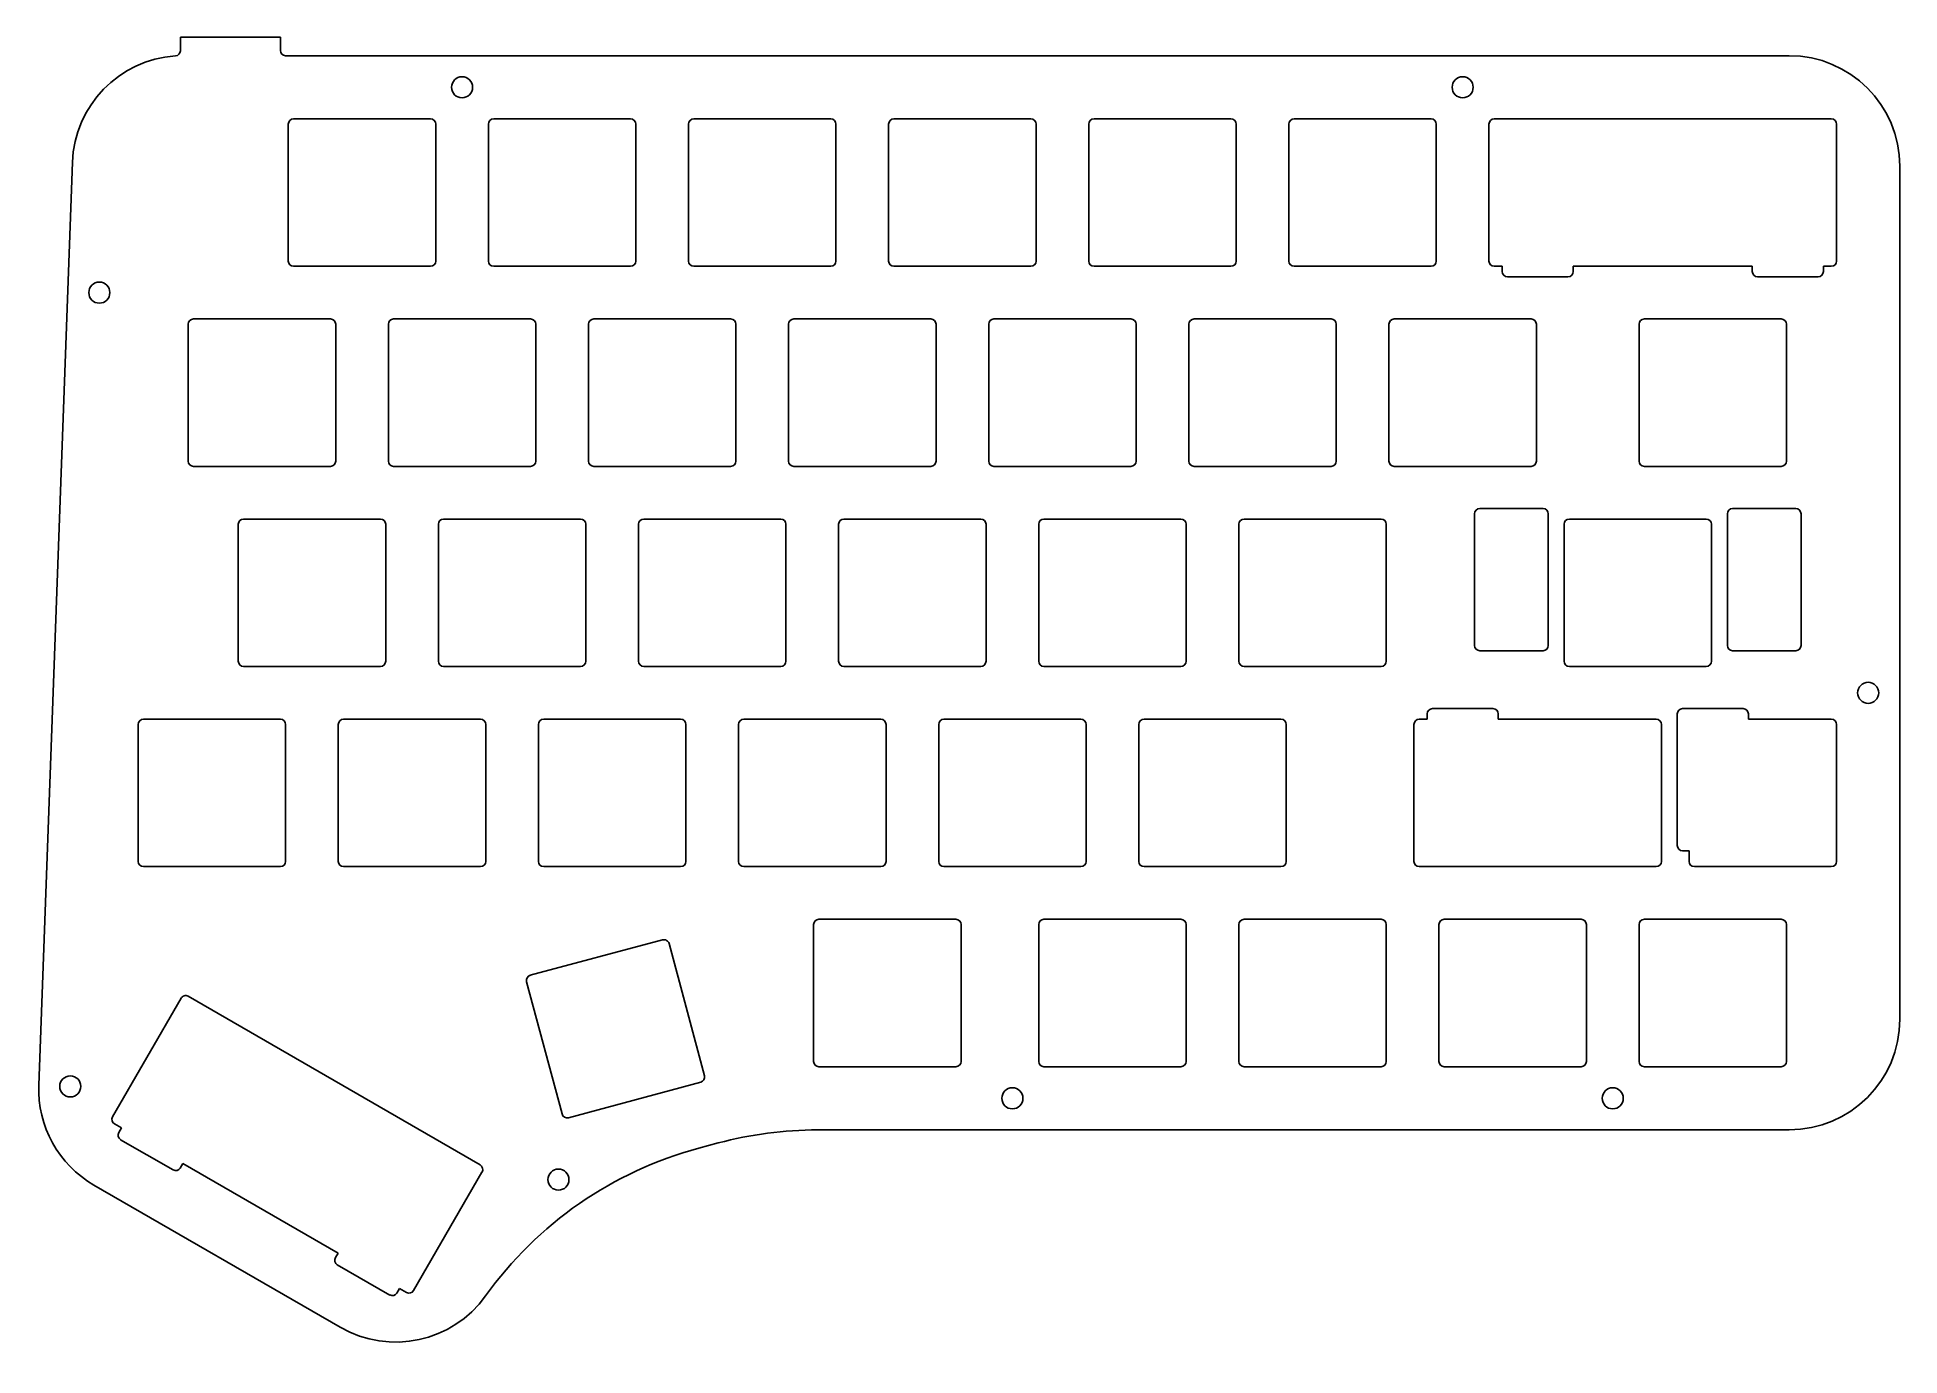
# Model space of a CAD drawing. Extents: x 3 to 180, y 14 to 139.
import ezdxf

# ---------------------------------------------------------------- set-up
doc = ezdxf.new("R2010")
doc.units = 0
doc.layers.add('PlateBuff', color=91, linetype='Continuous')

msp = doc.modelspace()

# ---------------------------------------------------------------- linework, layer by layer
at = {"layer": 'PlateBuff'}
for p, q in [((16.25, 139.25), (16.25, 137.97)), ((25.75, 139.25), (16.25, 139.25)), ((25.75, 138), (25.75, 139.25)), ((26.25, 137.5), (169, 137.5)), ((26.5, 131), (26.5, 118)), ((40, 131.5), (27, 131.5)), ((40.5, 118), (40.5, 131)), ((45.5, 131), (45.5, 118)), ((59, 131.5), (46, 131.5)), ((59.5, 118), (59.5, 131)), ((64.5, 131), (64.5, 118)), ((78, 131.5), (65, 131.5)), ((78.5, 118), (78.5, 131)), ((83.5, 131), (83.5, 118)), ((97, 131.5), (84, 131.5)), ((97.5, 118), (97.5, 131)), ((102.5, 131), (102.5, 118)), ((116, 131.5), (103, 131.5)), ((116.5, 118), (116.5, 131)), ((121.5, 131), (121.5, 118)), ((135, 131.5), (122, 131.5)), ((135.5, 118), (135.5, 131)), ((140.5, 131), (140.5, 118)), ((173, 131.5), (141, 131.5)), ((173.5, 118), (173.5, 131)), ((2.81, 39.74), (6.01, 127.38)), ((179.5, 127), (179.5, 46)), ((27, 117.5), (40, 117.5)), ((46, 117.5), (59, 117.5)), ((65, 117.5), (78, 117.5)), ((84, 117.5), (97, 117.5)), ((103, 117.5), (116, 117.5)), ((122, 117.5), (135, 117.5)), ((141, 117.5), (141.75, 117.5)), ((141.75, 117.5), (141.75, 117)), ((148.5, 117.5), (165.5, 117.5)), ((148.5, 117), (148.5, 117.5)), ((165.5, 117.5), (165.5, 117)), ((172.25, 117.5), (173, 117.5)), ((172.25, 117), (172.25, 117.5)), ((142.25, 116.5), (148, 116.5)), ((166, 116.5), (171.75, 116.5)), ((17, 112), (17, 99)), ((30.5, 112.5), (17.5, 112.5)), ((31, 99), (31, 112)), ((36, 112), (36, 99)), ((49.5, 112.5), (36.5, 112.5)), ((50, 99), (50, 112)), ((55, 112), (55, 99)), ((68.5, 112.5), (55.5, 112.5)), ((69, 99), (69, 112)), ((74, 112), (74, 99)), ((87.5, 112.5), (74.5, 112.5)), ((88, 99), (88, 112)), ((93, 112), (93, 99)), ((106.5, 112.5), (93.5, 112.5)), ((107, 99), (107, 112)), ((112, 112), (112, 99)), ((125.5, 112.5), (112.5, 112.5)), ((126, 99), (126, 112)), ((131, 112), (131, 99)), ((144.5, 112.5), (131.5, 112.5)), ((145, 99), (145, 112)), ((154.75, 112), (154.75, 99)), ((168.25, 112.5), (155.25, 112.5)), ((168.75, 99), (168.75, 112)), ((17.5, 98.5), (30.5, 98.5)), ((36.5, 98.5), (49.5, 98.5)), ((55.5, 98.5), (68.5, 98.5)), ((74.5, 98.5), (87.5, 98.5)), ((93.5, 98.5), (106.5, 98.5)), ((112.5, 98.5), (125.5, 98.5)), ((131.5, 98.5), (144.5, 98.5)), ((155.25, 98.5), (168.25, 98.5)), ((139.13, 81.5), (139.13, 94)), ((145.63, 94.5), (139.63, 94.5)), ((146.13, 81.5), (146.13, 94)), ((163.13, 94), (163.13, 81.5)), ((169.63, 94.5), (163.63, 94.5)), ((170.13, 94), (170.13, 81.5)), ((21.75, 93), (21.75, 80)), ((35.25, 93.5), (22.25, 93.5)), ((35.75, 80), (35.75, 93)), ((40.75, 93), (40.75, 80)), ((54.25, 93.5), (41.25, 93.5)), ((54.75, 80), (54.75, 93)), ((59.75, 93), (59.75, 80)), ((73.25, 93.5), (60.25, 93.5)), ((73.75, 80), (73.75, 93)), ((78.75, 93), (78.75, 80)), ((92.25, 93.5), (79.25, 93.5)), ((92.75, 80), (92.75, 93)), ((97.75, 93), (97.75, 80)), ((111.25, 93.5), (98.25, 93.5)), ((111.75, 80), (111.75, 93)), ((116.75, 93), (116.75, 80)), ((130.25, 93.5), (117.25, 93.5)), ((130.75, 80), (130.75, 93)), ((147.63, 93), (147.63, 80)), ((161.13, 93.5), (148.13, 93.5)), ((161.63, 80), (161.63, 93)), ((139.63, 81), (145.63, 81)), ((163.63, 81), (169.63, 81)), ((22.25, 79.5), (35.25, 79.5)), ((41.25, 79.5), (54.25, 79.5)), ((60.25, 79.5), (73.25, 79.5)), ((79.25, 79.5), (92.25, 79.5)), ((98.25, 79.5), (111.25, 79.5)), ((117.25, 79.5), (130.25, 79.5)), ((148.13, 79.5), (161.13, 79.5)), ((25.75, 74.5), (12.75, 74.5)), ((44.75, 74.5), (31.75, 74.5)), ((63.75, 74.5), (50.75, 74.5)), ((82.75, 74.5), (69.75, 74.5)), ((101.75, 74.5), (88.75, 74.5)), ((120.75, 74.5), (107.75, 74.5)), ((134.63, 74.5), (133.88, 74.5)), ((134.63, 75), (134.63, 74.5)), ((140.88, 75.5), (135.13, 75.5)), ((141.38, 74.5), (141.38, 75)), ((156.38, 74.5), (141.38, 74.5)), ((158.38, 75), (158.38, 62.5)), ((164.63, 75.5), (158.88, 75.5)), ((165.13, 74.5), (165.13, 75)), ((173, 74.5), (165.13, 74.5)), ((12.25, 74), (12.25, 61)), ((26.25, 61), (26.25, 74)), ((31.25, 74), (31.25, 61)), ((45.25, 61), (45.25, 74)), ((50.25, 74), (50.25, 61)), ((64.25, 61), (64.25, 74)), ((69.25, 74), (69.25, 61)), ((83.25, 61), (83.25, 74)), ((88.25, 74), (88.25, 61)), ((102.25, 61), (102.25, 74)), ((107.25, 74), (107.25, 61)), ((121.25, 61), (121.25, 74)), ((133.38, 74), (133.38, 61)), ((156.88, 61), (156.88, 74)), ((173.5, 61), (173.5, 74)), ((158.88, 62), (159.5, 62)), ((159.5, 62), (159.5, 61)), ((12.75, 60.5), (25.75, 60.5)), ((31.75, 60.5), (44.75, 60.5)), ((50.75, 60.5), (63.75, 60.5)), ((69.75, 60.5), (82.75, 60.5)), ((88.75, 60.5), (101.75, 60.5)), ((107.75, 60.5), (120.75, 60.5)), ((133.88, 60.5), (156.38, 60.5)), ((160, 60.5), (173, 60.5)), ((76.38, 42), (76.38, 55)), ((76.88, 55.5), (89.88, 55.5)), ((90.38, 55), (90.38, 42)), ((97.75, 55), (97.75, 42)), ((111.25, 55.5), (98.25, 55.5)), ((111.75, 42), (111.75, 55)), ((116.75, 55), (116.75, 42)), ((130.25, 55.5), (117.25, 55.5)), ((130.75, 42), (130.75, 55)), ((135.75, 55), (135.75, 42)), ((149.25, 55.5), (136.25, 55.5)), ((149.75, 42), (149.75, 55)), ((154.75, 55), (154.75, 42)), ((168.25, 55.5), (155.25, 55.5)), ((168.75, 42), (168.75, 55)), ((49.48, 50.18), (62.04, 53.55)), ((62.65, 53.19), (66.01, 40.64)), ((52.49, 37.01), (49.13, 49.57)), ((9.82, 36.75), (16.32, 48)), ((17, 48.19), (44.71, 32.19)), ((89.88, 41.5), (76.88, 41.5)), ((98.25, 41.5), (111.25, 41.5)), ((117.25, 41.5), (130.25, 41.5)), ((136.25, 41.5), (149.25, 41.5)), ((155.25, 41.5), (168.25, 41.5)), ((65.66, 40.02), (53.1, 36.66)), ((10.65, 35.69), (10, 36.06)), ((10.4, 35.26), (10.65, 35.69)), ((169, 35.5), (76.77, 35.5)), ((15.56, 31.7), (10.58, 34.57)), ((67.32, 34.26), (65.47, 33.76)), ((16.49, 32.31), (16.24, 31.88)), ((31.22, 23.81), (16.49, 32.31)), ((31.44, 16.76), (8.05, 30.26)), ((44.89, 31.5), (38.39, 20.25)), ((30.97, 23.38), (31.22, 23.81)), ((36.13, 19.82), (31.15, 22.7)), ((37.06, 20.44), (36.81, 20.01)), ((37.71, 20.06), (37.06, 20.44))]:
    msp.add_line(p, q, dxfattribs=at)
at = {"layer": 'PlateBuff', "extrusion": (0, 0, -1)}
for centre in [(-43, 134.5), (-8.56, 115), (-176.5, 77), (-5.8, 39.63), (-95.25, 38.5), (-152.25, 38.5), (-52.15, 30.78)]:
    msp.add_circle(centre, 1, dxfattribs=at)
at = {"layer": 'PlateBuff'}
msp.add_circle((138, 134.5), 1, dxfattribs=at)
for centre, radius, start, end in [((15.75, 137.97), 0.5, 273.9049, 360), ((26.25, 138), 0.5, 180, 270), ((27, 131), 0.5, 90, 180), ((40, 131), 0.5, 0, 90), ((46, 131), 0.5, 90, 180), ((59, 131), 0.5, 0, 90), ((65, 131), 0.5, 90, 180), ((78, 131), 0.5, 360, 90), ((84, 131), 0.5, 90, 180), ((97, 131), 0.5, 0, 90), ((103, 131), 0.5, 90, 180), ((116, 131), 0.5, 360, 90), ((122, 131), 0.5, 90, 180), ((135, 131), 0.5, 0, 90), ((141, 131), 0.5, 90, 180), ((173, 131), 0.5, 360, 90), ((27, 118), 0.5, 180, 270), ((40, 118), 0.5, 270, 360), ((46, 118), 0.5, 180, 270), ((59, 118), 0.5, 270, 360), ((65, 118), 0.5, 180, 270), ((78, 118), 0.5, 270, 0), ((84, 118), 0.5, 180, 270), ((97, 118), 0.5, 270, 0), ((103, 118), 0.5, 180, 270), ((116, 118), 0.5, 270, 0), ((122, 118), 0.5, 180, 270), ((135, 118), 0.5, 270, 360), ((141, 118), 0.5, 180, 270), ((142.25, 117), 0.5, 180, 270), ((148, 117), 0.5, 270, 0), ((166, 117), 0.5, 180, 270), ((171.75, 117), 0.5, 270, 0), ((173, 118), 0.5, 270, 0), ((17.5, 112), 0.5, 90, 180), ((30.5, 112), 0.5, 0, 90), ((36.5, 112), 0.5, 90, 180), ((49.5, 112), 0.5, 360, 90), ((55.5, 112), 0.5, 90, 180), ((68.5, 112), 0.5, 360, 90), ((74.5, 112), 0.5, 90, 180), ((87.5, 112), 0.5, 0, 90), ((93.5, 112), 0.5, 90, 180), ((106.5, 112), 0.5, 360, 90), ((112.5, 112), 0.5, 90, 180), ((125.5, 112), 0.5, 360, 90), ((131.5, 112), 0.5, 90, 180), ((144.5, 112), 0.5, 360, 90), ((155.25, 112), 0.5, 90, 180), ((168.25, 112), 0.5, 0, 90), ((17.5, 99), 0.5, 180, 270), ((30.5, 99), 0.5, 270, 360), ((36.5, 99), 0.5, 180, 270), ((49.5, 99), 0.5, 270, 360), ((55.5, 99), 0.5, 180, 270), ((68.5, 99), 0.5, 270, 0), ((74.5, 99), 0.5, 180, 270), ((87.5, 99), 0.5, 270, 360), ((93.5, 99), 0.5, 180, 270), ((106.5, 99), 0.5, 270, 360), ((112.5, 99), 0.5, 180, 270), ((125.5, 99), 0.5, 270, 360), ((131.5, 99), 0.5, 180, 270), ((144.5, 99), 0.5, 270, 0), ((155.25, 99), 0.5, 180, 270), ((168.25, 99), 0.5, 270, 360), ((139.63, 94), 0.5, 90, 180), ((145.63, 94), 0.5, 0, 90), ((163.63, 94), 0.5, 90, 180), ((169.63, 94), 0.5, 0, 90), ((22.25, 93), 0.5, 90, 180), ((35.25, 93), 0.5, 0, 90), ((41.25, 93), 0.5, 90, 180), ((54.25, 93), 0.5, 0, 90), ((60.25, 93), 0.5, 90, 180), ((73.25, 93), 0.5, 360, 90), ((79.25, 93), 0.5, 90, 180), ((92.25, 93), 0.5, 0, 90), ((98.25, 93), 0.5, 90, 180), ((111.25, 93), 0.5, 360, 90), ((117.25, 93), 0.5, 90, 180), ((130.25, 93), 0.5, 0, 90), ((148.13, 93), 0.5, 90, 180), ((161.13, 93), 0.5, 360, 90), ((139.63, 81.5), 0.5, 180, 270), ((145.63, 81.5), 0.5, 270, 360), ((163.63, 81.5), 0.5, 180, 270), ((169.63, 81.5), 0.5, 270, 360), ((22.25, 80), 0.5, 180, 270), ((35.25, 80), 0.5, 270, 0), ((41.25, 80), 0.5, 180, 270), ((54.25, 80), 0.5, 270, 360), ((60.25, 80), 0.5, 180, 270), ((73.25, 80), 0.5, 270, 360), ((79.25, 80), 0.5, 180, 270), ((92.25, 80), 0.5, 270, 360), ((98.25, 80), 0.5, 180, 270), ((111.25, 80), 0.5, 270, 360), ((117.25, 80), 0.5, 180, 270), ((130.25, 80), 0.5, 270, 360), ((148.13, 80), 0.5, 180, 270), ((161.13, 80), 0.5, 270, 0), ((12.75, 74), 0.5, 90, 180), ((25.75, 74), 0.5, 0, 90), ((31.75, 74), 0.5, 90, 180), ((44.75, 74), 0.5, 360, 90), ((50.75, 74), 0.5, 90, 180), ((63.75, 74), 0.5, 360, 90), ((69.75, 74), 0.5, 90, 180), ((82.75, 74), 0.5, 360, 90), ((88.75, 74), 0.5, 90, 180), ((101.75, 74), 0.5, 360, 90), ((107.75, 74), 0.5, 90, 180), ((120.75, 74), 0.5, 360, 90), ((133.88, 74), 0.5, 90, 180), ((135.13, 75), 0.5, 90, 180), ((140.88, 75), 0.5, 0, 90), ((156.38, 74), 0.5, 0, 90), ((158.88, 75), 0.5, 90, 180), ((164.63, 75), 0.5, 0, 90), ((173, 74), 0.5, 360, 90), ((158.88, 62.5), 0.5, 180, 270), ((12.75, 61), 0.5, 180, 270), ((25.75, 61), 0.5, 270, 360), ((31.75, 61), 0.5, 180, 270), ((44.75, 61), 0.5, 270, 0), ((50.75, 61), 0.5, 180, 270), ((63.75, 61), 0.5, 270, 0), ((69.75, 61), 0.5, 180, 270), ((82.75, 61), 0.5, 270, 0), ((88.75, 61), 0.5, 180, 270), ((101.75, 61), 0.5, 270, 0), ((107.75, 61), 0.5, 180, 270), ((120.75, 61), 0.5, 270, 0), ((133.88, 61), 0.5, 180, 270), ((156.38, 61), 0.5, 270, 0), ((160, 61), 0.5, 180, 270), ((173, 61), 0.5, 270, 0), ((76.88, 55), 0.5, 90, 180), ((89.88, 55), 0.5, 0, 90), ((98.25, 55), 0.5, 90, 180), ((111.25, 55), 0.5, 0, 90), ((117.25, 55), 0.5, 90, 180), ((130.25, 55), 0.5, 360, 90), ((136.25, 55), 0.5, 90, 180), ((149.25, 55), 0.5, 0, 90), ((155.25, 55), 0.5, 90, 180), ((168.25, 55), 0.5, 360, 90), ((62.17, 53.06), 0.5, 15, 105), ((49.61, 49.7), 0.5, 105, 195), ((16.75, 47.75), 0.5, 60, 150), ((76.88, 42), 0.5, 180, 270), ((89.88, 42), 0.5, 270, 0), ((98.25, 42), 0.5, 180, 270), ((111.25, 42), 0.5, 270, 360), ((117.25, 42), 0.5, 180, 270), ((130.25, 42), 0.5, 270, 360), ((136.25, 42), 0.5, 180, 270), ((149.25, 42), 0.5, 270, 360), ((155.25, 42), 0.5, 180, 270), ((168.25, 42), 0.5, 270, 0), ((65.53, 40.51), 0.5, 285, 15), ((10.25, 36.5), 0.5, 150, 240), ((52.97, 37.14), 0.5, 195, 285), ((76.77, -1), 36.5, 90, 105), ((10.83, 35.01), 0.5, 150, 240), ((74.92, -1.5), 36.5, 105, 144.4219), ((15.81, 32.13), 0.5, 240, 330), ((44.46, 31.75), 0.5, 330, 60), ((31.4, 23.13), 0.5, 150, 240), ((36.38, 20.26), 0.5, 240, 330), ((37.96, 20.5), 0.5, 240, 330)]:
    msp.add_arc(centre, radius, start, end, dxfattribs=at)
at = {"layer": 'PlateBuff', "extrusion": (0, 0, -1)}
for centre, radius, start, end in [((-16.5, 127), 10.5, 2.0908, 86.0951), ((-169, 127), 10.5, 90, 180), ((-135, 131), 0.5, 90, 180), ((-73.25, 93), 0.5, 90, 180), ((-130.25, 93), 0.5, 90, 180), ((-156.38, 74), 0.5, 90, 180), ((-169, 46), 10.5, 180, 270), ((-13.3, 39.35), 10.5, 300, 2.0908), ((-36.69, 25.85), 10.5, 215.5781, 300)]:
    msp.add_arc(centre, radius, start, end, dxfattribs=at)

doc.saveas('drawing.dxf')
